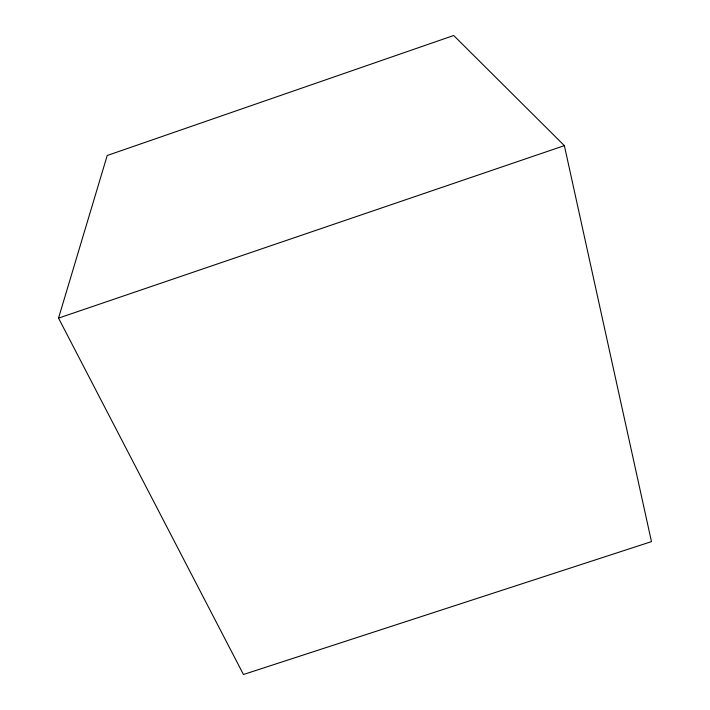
<?xml version="1.0" encoding="UTF-8"?>
<svg xmlns="http://www.w3.org/2000/svg" width="710" height="710" viewBox="0 0 710 710"><rect width="100%" height="100%" fill="white"/><g stroke="black" fill="none" stroke-linecap="round" stroke-linejoin="round"><path stroke-width="1.06" d="M58.531 318.124L107.219 155.499L453.699 35.5L564.37 145.639L651.469 541.623L243.459 674.5L58.531 318.124L564.37 145.639"/></g></svg>
